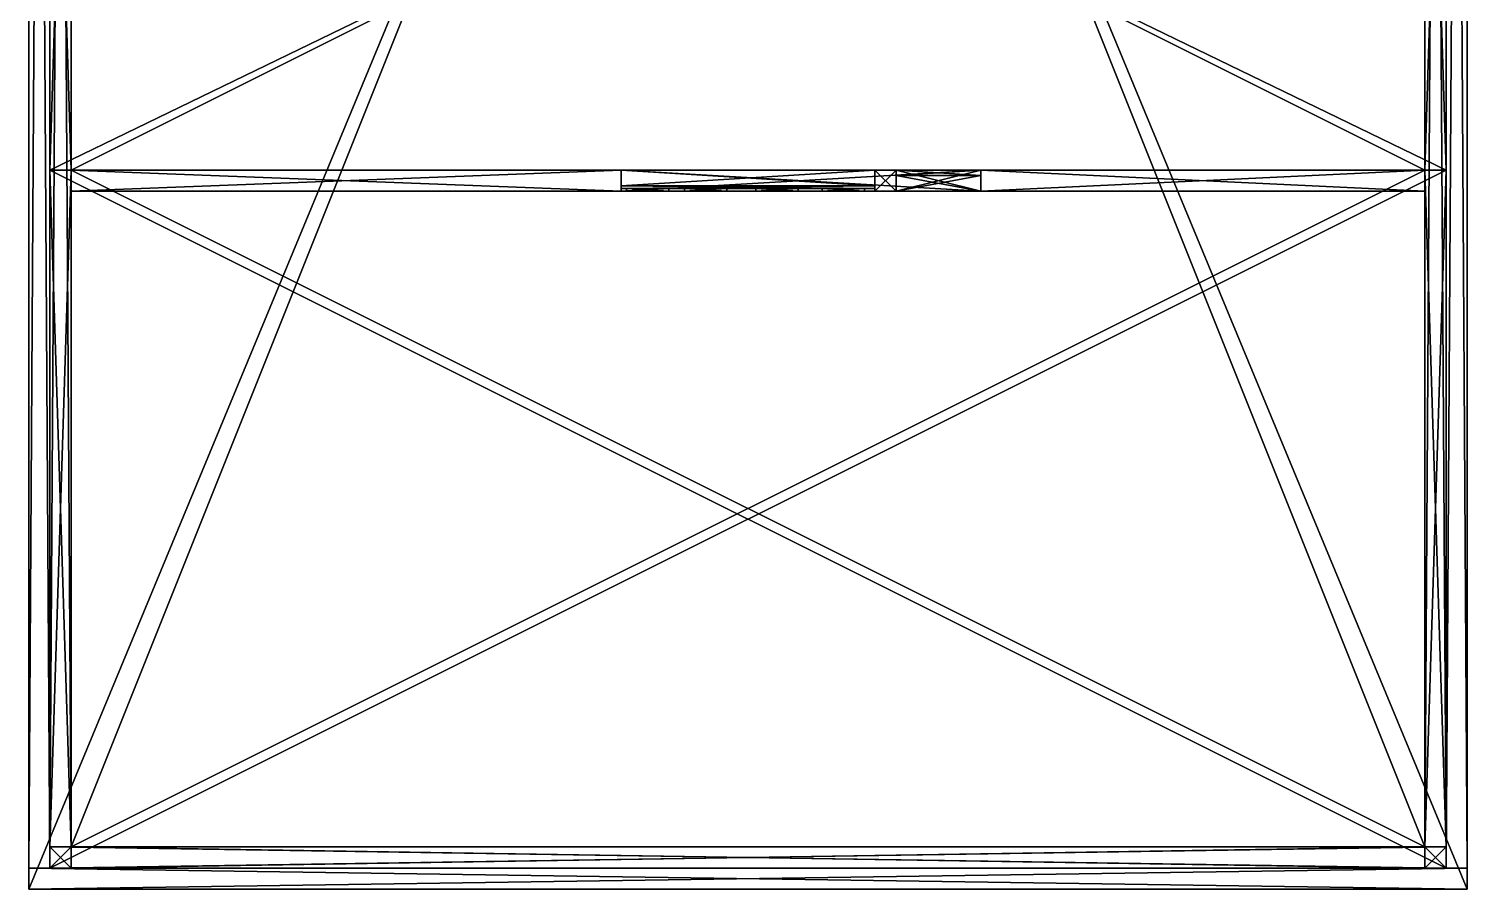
# Model space of a CAD drawing. Extents: x -648 to 272, y -784 to 528.
# Drawn here: x -272 to 272, y -784 to -459 of the extents above; entities that cross this region are included whole.
import ezdxf

# ---------------------------------------------------------------- set-up
doc = ezdxf.new("R2010")
doc.units = 0

msp = doc.modelspace()

# ---------------------------------------------------------------- meshes
at = {"layer": 'OBJECT001', "color": 50}
mesh = msp.add_polyface(dxfattribs=at)
corners = [(-256, -768, 376), (-256, 512, 376), (-256, 512, 384), (-256, -768, 384), (256, 512, 376), (256, -768, 376), (256, -768, 384), (256, 512, 384)]
mesh.append_faces([[corners[k] for k in face] for face in [(1, 3, 0), (5, 7, 4), (2, 6, 3), (0, 4, 1), (5, 3, 6), (1, 7, 2)]], dxfattribs={"vtx0": -1})
mesh.append_faces([[corners[k] for k in face] for face in [(1, 2, 3), (5, 6, 7), (2, 7, 6), (0, 5, 4), (5, 0, 3), (1, 4, 7)]], dxfattribs={"vtx2": -1})
at = {"layer": 'OBJECT003', "color": 50}
mesh = msp.add_polyface(dxfattribs=at)
corners = [(-264, -776, 256), (-264, -776, 128), (-264, -768, 128), (-264, -768, 256), (-256, -768, 256), (-256, -768, 128), (-256, -776, 128), (-256, -776, 256)]
mesh.append_faces([[corners[k] for k in face] for face in [(1, 3, 0), (5, 7, 4), (6, 0, 7), (2, 4, 3), (1, 5, 2), (3, 7, 0)]], dxfattribs={"vtx0": -1})
mesh.append_faces([[corners[k] for k in face] for face in [(1, 2, 3), (5, 6, 7), (6, 1, 0), (2, 5, 4), (1, 6, 5), (3, 4, 7)]], dxfattribs={"vtx2": -1})
at = {"layer": 'OBJECT005', "color": 50}
mesh = msp.add_polyface(dxfattribs=at)
corners = [(-264, -776, 104), (-264, -776, 96), (-264, -768, 96), (-264, -768, 104), (264, -768, 104), (264, -768, 96), (264, -776, 96), (264, -776, 104)]
mesh.append_faces([[corners[k] for k in face] for face in [(1, 3, 0), (5, 7, 4), (6, 0, 7), (2, 4, 3), (1, 5, 2), (3, 7, 0)]], dxfattribs={"vtx0": -1})
mesh.append_faces([[corners[k] for k in face] for face in [(1, 2, 3), (5, 6, 7), (6, 1, 0), (2, 5, 4), (1, 6, 5), (3, 4, 7)]], dxfattribs={"vtx2": -1})
at = {"layer": 'OBJECT011', "color": 50}
mesh = msp.add_polyface(dxfattribs=at)
corners = [(256, -768, 128), (256, -768, 104), (256, -512, 104), (256, -512, 128), (264, -512, 128), (264, -512, 104), (264, -768, 104), (264, -768, 128)]
mesh.append_faces([[corners[k] for k in face] for face in [(1, 3, 0), (5, 7, 4), (6, 0, 7), (2, 4, 3), (1, 5, 2), (3, 7, 0)]], dxfattribs={"vtx0": -1})
mesh.append_faces([[corners[k] for k in face] for face in [(1, 2, 3), (5, 6, 7), (6, 1, 0), (2, 5, 4), (1, 6, 5), (3, 4, 7)]], dxfattribs={"vtx2": -1})
at = {"layer": 'OBJECT012', "color": 50}
mesh = msp.add_polyface(dxfattribs=at)
corners = [(256, -256, 72), (256, -512, 72), (264, -512, 72), (264, -256, 72), (256, -512, 128), (256, -256, 128), (264, -256, 128), (264, -512, 128)]
mesh.append_faces([[corners[k] for k in face] for face in [(1, 3, 0), (5, 7, 4), (0, 4, 1), (2, 6, 3), (1, 7, 2), (3, 5, 0)]], dxfattribs={"vtx0": -1})
mesh.append_faces([[corners[k] for k in face] for face in [(1, 2, 3), (5, 6, 7), (0, 5, 4), (2, 7, 6), (1, 4, 7), (3, 6, 5)]], dxfattribs={"vtx2": -1})
at = {"layer": 'OBJECT013', "color": 50}
mesh = msp.add_polyface(dxfattribs=at)
corners = [(-264, -768, 128), (-264, -768, 104), (-264, -512, 104), (-264, -512, 128), (-256, -512, 128), (-256, -512, 104), (-256, -768, 104), (-256, -768, 128)]
mesh.append_faces([[corners[k] for k in face] for face in [(1, 3, 0), (5, 7, 4), (6, 0, 7), (2, 4, 3), (1, 5, 2), (3, 7, 0)]], dxfattribs={"vtx0": -1})
mesh.append_faces([[corners[k] for k in face] for face in [(1, 2, 3), (5, 6, 7), (6, 1, 0), (2, 5, 4), (1, 6, 5), (3, 4, 7)]], dxfattribs={"vtx2": -1})
at = {"layer": 'OBJECT014', "color": 50}
mesh = msp.add_polyface(dxfattribs=at)
corners = [(-264, -512, 128), (-264, -512, 72), (-264, -256, 72), (-264, -256, 128), (-256, -256, 128), (-256, -256, 72), (-256, -512, 72), (-256, -512, 128)]
mesh.append_faces([[corners[k] for k in face] for face in [(1, 3, 0), (5, 7, 4), (6, 0, 7), (2, 4, 3), (1, 5, 2), (3, 7, 0)]], dxfattribs={"vtx0": -1})
mesh.append_faces([[corners[k] for k in face] for face in [(1, 2, 3), (5, 6, 7), (6, 1, 0), (2, 5, 4), (1, 6, 5), (3, 4, 7)]], dxfattribs={"vtx2": -1})
at = {"layer": 'OBJECT017', "color": 50}
mesh = msp.add_polyface(dxfattribs=at)
corners = [(256, -512, 72), (256, -512, 64), (256, -256, 64), (256, -256, 72), (264, -256, 72), (264, -256, 64), (264, -512, 64), (264, -512, 72)]
mesh.append_faces([[corners[k] for k in face] for face in [(1, 3, 0), (5, 7, 4), (6, 0, 7), (2, 4, 3), (1, 5, 2), (3, 7, 0)]], dxfattribs={"vtx0": -1})
mesh.append_faces([[corners[k] for k in face] for face in [(1, 2, 3), (5, 6, 7), (6, 1, 0), (2, 5, 4), (1, 6, 5), (3, 4, 7)]], dxfattribs={"vtx2": -1})
at = {"layer": 'OBJECT018', "color": 50}
mesh = msp.add_polyface(dxfattribs=at)
corners = [(-264, -512, 72), (-264, -512, 64), (-264, -256, 64), (-264, -256, 72), (-256, -256, 72), (-256, -256, 64), (-256, -512, 64), (-256, -512, 72)]
mesh.append_faces([[corners[k] for k in face] for face in [(1, 3, 0), (5, 7, 4), (6, 0, 7), (2, 4, 3), (1, 5, 2), (3, 7, 0)]], dxfattribs={"vtx0": -1})
mesh.append_faces([[corners[k] for k in face] for face in [(1, 2, 3), (5, 6, 7), (6, 1, 0), (2, 5, 4), (1, 6, 5), (3, 4, 7)]], dxfattribs={"vtx2": -1})
at = {"layer": 'OBJECT019', "color": 50}
mesh = msp.add_polyface(dxfattribs=at)
corners = [(256, -768, 104), (256, -768, 96), (256, -512, 96), (256, -512, 104), (264, -512, 104), (264, -512, 96), (264, -768, 96), (264, -768, 104)]
mesh.append_faces([[corners[k] for k in face] for face in [(1, 3, 0), (5, 7, 4), (6, 0, 7), (2, 4, 3), (1, 5, 2), (3, 7, 0)]], dxfattribs={"vtx0": -1})
mesh.append_faces([[corners[k] for k in face] for face in [(1, 2, 3), (5, 6, 7), (6, 1, 0), (2, 5, 4), (1, 6, 5), (3, 4, 7)]], dxfattribs={"vtx2": -1})
at = {"layer": 'OBJECT020', "color": 50}
mesh = msp.add_polyface(dxfattribs=at)
corners = [(-264, -512, 96), (-264, -768, 96), (-256, -768, 96), (-256, -512, 96), (-264, -768, 104), (-264, -512, 104), (-256, -512, 104), (-256, -768, 104)]
mesh.append_faces([[corners[k] for k in face] for face in [(1, 3, 0), (5, 7, 4), (0, 4, 1), (2, 6, 3), (1, 7, 2), (3, 5, 0)]], dxfattribs={"vtx0": -1})
mesh.append_faces([[corners[k] for k in face] for face in [(1, 2, 3), (5, 6, 7), (0, 5, 4), (2, 7, 6), (1, 4, 7), (3, 6, 5)]], dxfattribs={"vtx2": -1})
at = {"layer": 'OBJECT021', "color": 50}
mesh = msp.add_polyface(dxfattribs=at)
corners = [(-256, -776, 384), (-256, -776, 104), (-256, -768, 104), (-256, -768, 384), (256, -768, 384), (256, -768, 104), (256, -776, 104), (256, -776, 384)]
mesh.append_faces([[corners[k] for k in face] for face in [(1, 3, 0), (5, 7, 4), (6, 0, 7), (2, 4, 3), (1, 5, 2), (3, 7, 0)]], dxfattribs={"vtx0": -1})
mesh.append_faces([[corners[k] for k in face] for face in [(1, 2, 3), (5, 6, 7), (6, 1, 0), (2, 5, 4), (1, 6, 5), (3, 4, 7)]], dxfattribs={"vtx2": -1})
at = {"layer": 'OBJECT022', "color": 50}
mesh = msp.add_polyface(dxfattribs=at)
corners = [(-264, -776, 96), (-264, -776, 64), (-264, -512, 64), (-264, -512, 96), (264, -512, 96), (264, -512, 64), (264, -776, 64), (264, -776, 96)]
mesh.append_faces([[corners[k] for k in face] for face in [(1, 3, 0), (5, 7, 4), (6, 0, 7), (2, 4, 3), (1, 5, 2), (3, 7, 0)]], dxfattribs={"vtx0": -1})
mesh.append_faces([[corners[k] for k in face] for face in [(1, 2, 3), (5, 6, 7), (6, 1, 0), (2, 5, 4), (1, 6, 5), (3, 4, 7)]], dxfattribs={"vtx2": -1})
at = {"layer": 'OBJECT023', "color": 50}
mesh = msp.add_polyface(dxfattribs=at)
corners = [(264, -512, 32), (-264, -512, 32), (-264, -512, 64), (264, -512, 64), (-264, -256, 32), (264, -256, 32), (264, -256, 64), (-264, -256, 64)]
mesh.append_faces([[corners[k] for k in face] for face in [(1, 3, 0), (5, 7, 4), (4, 0, 5), (2, 6, 3), (1, 7, 2), (5, 3, 6)]], dxfattribs={"vtx0": -1})
mesh.append_faces([[corners[k] for k in face] for face in [(1, 2, 3), (5, 6, 7), (4, 1, 0), (2, 7, 6), (1, 4, 7), (5, 0, 3)]], dxfattribs={"vtx2": -1})
at = {"layer": 'OBJECT027', "color": 50}
mesh = msp.add_polyface(dxfattribs=at)
corners = [(256, -776, 256), (256, -776, 128), (256, -768, 128), (256, -768, 256), (264, -768, 256), (264, -768, 128), (264, -776, 128), (264, -776, 256)]
mesh.append_faces([[corners[k] for k in face] for face in [(1, 3, 0), (5, 7, 4), (6, 0, 7), (2, 4, 3), (1, 5, 2), (3, 7, 0)]], dxfattribs={"vtx0": -1})
mesh.append_faces([[corners[k] for k in face] for face in [(1, 2, 3), (5, 6, 7), (6, 1, 0), (2, 5, 4), (1, 6, 5), (3, 4, 7)]], dxfattribs={"vtx2": -1})
at = {"layer": 'OBJECT028', "color": 50}
mesh = msp.add_polyface(dxfattribs=at)
corners = [(264, -776, 384), (264, -776, 128), (264, 520, 128), (264, 520, 384), (272, 520, 384), (272, 520, 128), (272, -776, 128), (272, -776, 384)]
mesh.append_faces([[corners[k] for k in face] for face in [(1, 3, 0), (5, 7, 4), (6, 0, 7), (2, 4, 3), (1, 5, 2), (3, 7, 0)]], dxfattribs={"vtx0": -1})
mesh.append_faces([[corners[k] for k in face] for face in [(1, 2, 3), (5, 6, 7), (6, 1, 0), (2, 5, 4), (1, 6, 5), (3, 4, 7)]], dxfattribs={"vtx2": -1})
at = {"layer": 'OBJECT029', "color": 50}
mesh = msp.add_polyface(dxfattribs=at)
corners = [(-272, -776, 384), (-272, -776, 128), (-272, 520, 128), (-272, 520, 384), (-264, 520, 384), (-264, 520, 128), (-264, -776, 128), (-264, -776, 384)]
mesh.append_faces([[corners[k] for k in face] for face in [(1, 3, 0), (5, 7, 4), (6, 0, 7), (2, 4, 3), (1, 5, 2), (3, 7, 0)]], dxfattribs={"vtx0": -1})
mesh.append_faces([[corners[k] for k in face] for face in [(1, 2, 3), (5, 6, 7), (6, 1, 0), (2, 5, 4), (1, 6, 5), (3, 4, 7)]], dxfattribs={"vtx2": -1})
at = {"layer": 'OBJECT047', "color": 50}
mesh = msp.add_polyface(dxfattribs=at)
corners = [(-272, -784, 384), (-272, -784, 256), (-272, -776, 256), (-272, -776, 384), (272, -776, 384), (272, -776, 256), (272, -784, 256), (272, -784, 384)]
mesh.append_faces([[corners[k] for k in face] for face in [(1, 3, 0), (5, 7, 4), (6, 0, 7), (2, 4, 3), (1, 5, 2), (3, 7, 0)]], dxfattribs={"vtx0": -1})
mesh.append_faces([[corners[k] for k in face] for face in [(1, 2, 3), (5, 6, 7), (6, 1, 0), (2, 5, 4), (1, 6, 5), (3, 4, 7)]], dxfattribs={"vtx2": -1})
at = {"layer": 'OBJECT048', "color": 50}
mesh = msp.add_polyface(dxfattribs=at)
corners = [(-272, 528, 384), (-272, -784, 384), (272, -784, 384), (272, 528, 384), (-272, -784, 392), (-272, 528, 392), (272, 528, 392), (272, -784, 392)]
mesh.append_faces([[corners[k] for k in face] for face in [(1, 3, 0), (5, 7, 4), (0, 4, 1), (2, 6, 3), (1, 7, 2), (3, 5, 0)]], dxfattribs={"vtx0": -1})
mesh.append_faces([[corners[k] for k in face] for face in [(1, 2, 3), (5, 6, 7), (0, 5, 4), (2, 7, 6), (1, 4, 7), (3, 6, 5)]], dxfattribs={"vtx2": -1})
at = {"layer": 'OBJECT049', "color": 50}
mesh = msp.add_polyface(dxfattribs=at)
corners = [(256, -768, 384), (256, -768, 128), (256, 512, 128), (256, 512, 384), (264, 512, 384), (264, 512, 128), (264, -768, 128), (264, -768, 384)]
mesh.append_faces([[corners[k] for k in face] for face in [(1, 3, 0), (5, 7, 4), (6, 0, 7), (2, 4, 3), (1, 5, 2), (3, 7, 0)]], dxfattribs={"vtx0": -1})
mesh.append_faces([[corners[k] for k in face] for face in [(1, 2, 3), (5, 6, 7), (6, 1, 0), (2, 5, 4), (1, 6, 5), (3, 4, 7)]], dxfattribs={"vtx2": -1})
at = {"layer": 'OBJECT050', "color": 50}
mesh = msp.add_polyface(dxfattribs=at)
corners = [(-264, -768, 384), (-264, -768, 128), (-264, 512, 128), (-264, 512, 384), (-256, 512, 384), (-256, 512, 128), (-256, -768, 128), (-256, -768, 384)]
mesh.append_faces([[corners[k] for k in face] for face in [(1, 3, 0), (5, 7, 4), (6, 0, 7), (2, 4, 3), (1, 5, 2), (3, 7, 0)]], dxfattribs={"vtx0": -1})
mesh.append_faces([[corners[k] for k in face] for face in [(1, 2, 3), (5, 6, 7), (6, 1, 0), (2, 5, 4), (1, 6, 5), (3, 4, 7)]], dxfattribs={"vtx2": -1})
at = {"layer": 'OBJECT053', "color": 50}
mesh = msp.add_polyface(dxfattribs=at)
corners = [(-48, -518, 100), (-48, -519, 100), (48, -519, 100), (48, -518, 100), (-48, -519, 124), (-48, -518, 124), (48, -518, 124), (48, -519, 124)]
mesh.append_faces([[corners[k] for k in face] for face in [(1, 3, 0), (5, 7, 4), (0, 4, 1), (2, 6, 3), (1, 7, 2), (3, 5, 0)]], dxfattribs={"vtx0": -1})
mesh.append_faces([[corners[k] for k in face] for face in [(1, 2, 3), (5, 6, 7), (0, 5, 4), (2, 7, 6), (1, 4, 7), (3, 6, 5)]], dxfattribs={"vtx2": -1})
at = {"layer": 'OBJECT066', "color": 50}
mesh = msp.add_polyface(dxfattribs=at)
corners = [(28, -520, 116), (28, -520, 100), (28, -519, 100), (28, -519, 116), (44, -519, 116), (44, -519, 100), (44, -520, 100), (44, -520, 116)]
mesh.append_faces([[corners[k] for k in face] for face in [(1, 3, 0), (5, 7, 4), (6, 0, 7), (2, 4, 3), (1, 5, 2), (3, 7, 0)]], dxfattribs={"vtx0": -1})
mesh.append_faces([[corners[k] for k in face] for face in [(1, 2, 3), (5, 6, 7), (6, 1, 0), (2, 5, 4), (1, 6, 5), (3, 4, 7)]], dxfattribs={"vtx2": -1})
at = {"layer": 'OBJECT067', "color": 50}
mesh = msp.add_polyface(dxfattribs=at)
corners = [(-30, -520, 100), (-46, -520, 100), (-46, -520, 116), (-30, -520, 116), (-46, -519, 100), (-30, -519, 100), (-30, -519, 116), (-46, -519, 116)]
mesh.append_faces([[corners[k] for k in face] for face in [(1, 3, 0), (5, 7, 4), (4, 0, 5), (2, 6, 3), (1, 7, 2), (5, 3, 6)]], dxfattribs={"vtx0": -1})
mesh.append_faces([[corners[k] for k in face] for face in [(1, 2, 3), (5, 6, 7), (4, 1, 0), (2, 7, 6), (1, 4, 7), (5, 0, 3)]], dxfattribs={"vtx2": -1})
at = {"layer": 'OBJECT068', "color": 50}
mesh = msp.add_polyface(dxfattribs=at)
corners = [(-24, -520, 116), (-24, -520, 100), (-24, -519, 100), (-24, -519, 116), (-8, -519, 116), (-8, -519, 100), (-8, -520, 100), (-8, -520, 116)]
mesh.append_faces([[corners[k] for k in face] for face in [(1, 3, 0), (5, 7, 4), (6, 0, 7), (2, 4, 3), (1, 5, 2), (3, 7, 0)]], dxfattribs={"vtx0": -1})
mesh.append_faces([[corners[k] for k in face] for face in [(1, 2, 3), (5, 6, 7), (6, 1, 0), (2, 5, 4), (1, 6, 5), (3, 4, 7)]], dxfattribs={"vtx2": -1})
at = {"layer": 'OBJECT069', "color": 50}
mesh = msp.add_polyface(dxfattribs=at)
corners = [(3, -520, 116), (3, -520, 100), (3, -519, 100), (3, -519, 116), (19, -519, 116), (19, -519, 100), (19, -520, 100), (19, -520, 116)]
mesh.append_faces([[corners[k] for k in face] for face in [(1, 3, 0), (5, 7, 4), (6, 0, 7), (2, 4, 3), (1, 5, 2), (3, 7, 0)]], dxfattribs={"vtx0": -1})
mesh.append_faces([[corners[k] for k in face] for face in [(1, 2, 3), (5, 6, 7), (6, 1, 0), (2, 5, 4), (1, 6, 5), (3, 4, 7)]], dxfattribs={"vtx2": -1})
at = {"layer": 'OBJECT070', "color": 50}
mesh = msp.add_polyface(dxfattribs=at)
corners = [(56, -520, 118), (56, -520, 110), (56, -514, 110), (56, -514, 118), (88, -514, 118), (88, -514, 110), (88, -520, 110), (88, -520, 118)]
mesh.append_faces([[corners[k] for k in face] for face in [(1, 3, 0), (5, 7, 4), (6, 0, 7), (2, 4, 3), (1, 5, 2), (3, 7, 0)]], dxfattribs={"vtx0": -1})
mesh.append_faces([[corners[k] for k in face] for face in [(1, 2, 3), (5, 6, 7), (6, 1, 0), (2, 5, 4), (1, 6, 5), (3, 4, 7)]], dxfattribs={"vtx2": -1})
at = {"layer": 'OBJECT071', "color": 50}
mesh = msp.add_polyface(dxfattribs=at)
corners = [(56, -520, 118), (56, -520, 110), (56, -514, 110), (56, -514, 118), (88, -514, 118), (88, -514, 110), (88, -520, 110), (88, -520, 118)]
mesh.append_faces([[corners[k] for k in face] for face in [(1, 3, 0), (5, 7, 4), (6, 0, 7), (2, 4, 3), (1, 5, 2), (3, 7, 0)]], dxfattribs={"vtx0": -1})
mesh.append_faces([[corners[k] for k in face] for face in [(1, 2, 3), (5, 6, 7), (6, 1, 0), (2, 5, 4), (1, 6, 5), (3, 4, 7)]], dxfattribs={"vtx2": -1})
at = {"layer": 'OBJECT072', "color": 50}
mesh = msp.add_polyface(dxfattribs=at)
corners = [(56, -514, 110), (56, -520, 110), (88, -520, 110), (88, -514, 110), (56, -520, 118), (56, -514, 118), (88, -514, 118), (88, -520, 118)]
mesh.append_faces([[corners[k] for k in face] for face in [(1, 3, 0), (5, 7, 4), (0, 4, 1), (2, 6, 3), (1, 7, 2), (3, 5, 0)]], dxfattribs={"vtx0": -1})
mesh.append_faces([[corners[k] for k in face] for face in [(1, 2, 3), (5, 6, 7), (0, 5, 4), (2, 7, 6), (1, 4, 7), (3, 6, 5)]], dxfattribs={"vtx2": -1})
at = {"layer": 'OBJECT737', "color": 50}
mesh = msp.add_polyface(dxfattribs=at)
corners = [(256, -512, 64), (-256, -512, 64), (-256, -512, 256), (256, -512, 256), (-256, -256, 64), (256, -256, 64), (256, -256, 256), (-256, -256, 256)]
mesh.append_faces([[corners[k] for k in face] for face in [(1, 3, 0), (5, 7, 4), (4, 0, 5), (2, 6, 3), (1, 7, 2), (5, 3, 6)]], dxfattribs={"vtx0": -1})
mesh.append_faces([[corners[k] for k in face] for face in [(1, 2, 3), (5, 6, 7), (4, 1, 0), (2, 7, 6), (1, 4, 7), (5, 0, 3)]], dxfattribs={"vtx2": -1})
at = {"layer": 'OBJECT738', "color": 50}
mesh = msp.add_polyface(dxfattribs=at)
corners = [(-256, -768, 256), (-256, -768, 96), (-256, -512, 96), (-256, -512, 256), (256, -512, 256), (256, -512, 96), (256, -768, 96), (256, -768, 256)]
mesh.append_faces([[corners[k] for k in face] for face in [(1, 3, 0), (5, 7, 4), (6, 0, 7), (2, 4, 3), (1, 5, 2), (3, 7, 0)]], dxfattribs={"vtx0": -1})
mesh.append_faces([[corners[k] for k in face] for face in [(1, 2, 3), (5, 6, 7), (6, 1, 0), (2, 5, 4), (1, 6, 5), (3, 4, 7)]], dxfattribs={"vtx2": -1})
at = {"layer": 'OBJECT740', "color": 50}
mesh = msp.add_polyface(dxfattribs=at)
corners = [(-256, -512, 256), (-256, -512, 64), (-256, -256, 64), (-256, -256, 256), (256, -256, 256), (256, -256, 64), (256, -512, 64), (256, -512, 256)]
mesh.append_faces([[corners[k] for k in face] for face in [(1, 3, 0), (5, 7, 4), (6, 0, 7), (2, 4, 3), (1, 5, 2), (3, 7, 0)]], dxfattribs={"vtx0": -1})
mesh.append_faces([[corners[k] for k in face] for face in [(1, 2, 3), (5, 6, 7), (6, 1, 0), (2, 5, 4), (1, 6, 5), (3, 4, 7)]], dxfattribs={"vtx2": -1})
at = {"layer": 'OBJECT744', "color": 50}
mesh = msp.add_polyface(dxfattribs=at)
corners = [(-256, -768, 256), (-256, -768, 96), (-256, -512, 96), (-256, -512, 256), (256, -512, 256), (256, -512, 96), (256, -768, 96), (256, -768, 256)]
mesh.append_faces([[corners[k] for k in face] for face in [(1, 3, 0), (5, 7, 4), (6, 0, 7), (2, 4, 3), (1, 5, 2), (3, 7, 0)]], dxfattribs={"vtx0": -1})
mesh.append_faces([[corners[k] for k in face] for face in [(1, 2, 3), (5, 6, 7), (6, 1, 0), (2, 5, 4), (1, 6, 5), (3, 4, 7)]], dxfattribs={"vtx2": -1})
at = {"layer": 'OBJECT745', "color": 50}
mesh = msp.add_polyface(dxfattribs=at)
corners = [(256, -512, 64), (-256, -512, 64), (-256, -512, 256), (256, -512, 256), (-256, -256, 64), (256, -256, 64), (256, -256, 256), (-256, -256, 256)]
mesh.append_faces([[corners[k] for k in face] for face in [(1, 3, 0), (5, 7, 4), (4, 0, 5), (2, 6, 3), (1, 7, 2), (5, 3, 6)]], dxfattribs={"vtx0": -1})
mesh.append_faces([[corners[k] for k in face] for face in [(1, 2, 3), (5, 6, 7), (4, 1, 0), (2, 7, 6), (1, 4, 7), (5, 0, 3)]], dxfattribs={"vtx2": -1})
at = {"layer": 'OBJECT746', "color": 50}
mesh = msp.add_polyface(dxfattribs=at)
corners = [(-256, -768, 256), (-256, -768, 96), (-256, -512, 96), (-256, -512, 256), (256, -512, 256), (256, -512, 96), (256, -768, 96), (256, -768, 256)]
mesh.append_faces([[corners[k] for k in face] for face in [(1, 3, 0), (5, 7, 4), (6, 0, 7), (2, 4, 3), (1, 5, 2), (3, 7, 0)]], dxfattribs={"vtx0": -1})
mesh.append_faces([[corners[k] for k in face] for face in [(1, 2, 3), (5, 6, 7), (6, 1, 0), (2, 5, 4), (1, 6, 5), (3, 4, 7)]], dxfattribs={"vtx2": -1})
at = {"layer": 'OBJECT980', "color": 50}
mesh = msp.add_polyface(dxfattribs=at)
corners = [(-48, -512, 100), (-48, -518, 100), (48, -518, 100), (48, -512, 100), (-48, -518, 124), (-48, -512, 124), (48, -512, 124), (48, -518, 124)]
mesh.append_faces([[corners[k] for k in face] for face in [(1, 3, 0), (5, 7, 4), (0, 4, 1), (2, 6, 3), (1, 7, 2), (3, 5, 0)]], dxfattribs={"vtx0": -1})
mesh.append_faces([[corners[k] for k in face] for face in [(1, 2, 3), (5, 6, 7), (0, 5, 4), (2, 7, 6), (1, 4, 7), (3, 6, 5)]], dxfattribs={"vtx2": -1})
at = {"layer": 'OBJECT981', "color": 50}
mesh = msp.add_polyface(dxfattribs=at)
corners = [(88, -520, 128), (88, -520, 96), (88, -512, 96), (88, -512, 128), (256, -512, 128), (256, -512, 96), (256, -520, 96), (256, -520, 128)]
mesh.append_faces([[corners[k] for k in face] for face in [(1, 3, 0), (5, 7, 4), (6, 0, 7), (2, 4, 3), (1, 5, 2), (3, 7, 0)]], dxfattribs={"vtx0": -1})
mesh.append_faces([[corners[k] for k in face] for face in [(1, 2, 3), (5, 6, 7), (6, 1, 0), (2, 5, 4), (1, 6, 5), (3, 4, 7)]], dxfattribs={"vtx2": -1})
at = {"layer": 'OBJECT982', "color": 50}
mesh = msp.add_polyface(dxfattribs=at)
corners = [(56, -520, 124), (56, -520, 118), (56, -512, 118), (56, -512, 124), (88, -512, 124), (88, -512, 118), (88, -520, 118), (88, -520, 124)]
mesh.append_faces([[corners[k] for k in face] for face in [(1, 3, 0), (5, 7, 4), (6, 0, 7), (2, 4, 3), (1, 5, 2), (3, 7, 0)]], dxfattribs={"vtx0": -1})
mesh.append_faces([[corners[k] for k in face] for face in [(1, 2, 3), (5, 6, 7), (6, 1, 0), (2, 5, 4), (1, 6, 5), (3, 4, 7)]], dxfattribs={"vtx2": -1})
at = {"layer": 'OBJECT983', "color": 50}
mesh = msp.add_polyface(dxfattribs=at)
corners = [(56, -520, 100), (48, -520, 100), (48, -520, 124), (56, -520, 124), (48, -512, 100), (56, -512, 100), (56, -512, 124), (48, -512, 124)]
mesh.append_faces([[corners[k] for k in face] for face in [(1, 3, 0), (5, 7, 4), (4, 0, 5), (2, 6, 3), (1, 7, 2), (5, 3, 6)]], dxfattribs={"vtx0": -1})
mesh.append_faces([[corners[k] for k in face] for face in [(1, 2, 3), (5, 6, 7), (4, 1, 0), (2, 7, 6), (1, 4, 7), (5, 0, 3)]], dxfattribs={"vtx2": -1})
at = {"layer": 'OBJECT984', "color": 50}
mesh = msp.add_polyface(dxfattribs=at)
corners = [(-48, -520, 100), (-48, -520, 96), (-48, -512, 96), (-48, -512, 100), (88, -512, 100), (88, -512, 96), (88, -520, 96), (88, -520, 100)]
mesh.append_faces([[corners[k] for k in face] for face in [(1, 3, 0), (5, 7, 4), (6, 0, 7), (2, 4, 3), (1, 5, 2), (3, 7, 0)]], dxfattribs={"vtx0": -1})
mesh.append_faces([[corners[k] for k in face] for face in [(1, 2, 3), (5, 6, 7), (6, 1, 0), (2, 5, 4), (1, 6, 5), (3, 4, 7)]], dxfattribs={"vtx2": -1})
at = {"layer": 'OBJECT985', "color": 50}
mesh = msp.add_polyface(dxfattribs=at)
corners = [(-256, -520, 128), (-256, -520, 96), (-256, -512, 96), (-256, -512, 128), (-48, -512, 128), (-48, -512, 96), (-48, -520, 96), (-48, -520, 128)]
mesh.append_faces([[corners[k] for k in face] for face in [(1, 3, 0), (5, 7, 4), (6, 0, 7), (2, 4, 3), (1, 5, 2), (3, 7, 0)]], dxfattribs={"vtx0": -1})
mesh.append_faces([[corners[k] for k in face] for face in [(1, 2, 3), (5, 6, 7), (6, 1, 0), (2, 5, 4), (1, 6, 5), (3, 4, 7)]], dxfattribs={"vtx2": -1})
at = {"layer": 'OBJECT986', "color": 50}
mesh = msp.add_polyface(dxfattribs=at)
corners = [(-48, -520, 128), (-48, -520, 124), (-48, -512, 124), (-48, -512, 128), (88, -512, 128), (88, -512, 124), (88, -520, 124), (88, -520, 128)]
mesh.append_faces([[corners[k] for k in face] for face in [(1, 3, 0), (5, 7, 4), (6, 0, 7), (2, 4, 3), (1, 5, 2), (3, 7, 0)]], dxfattribs={"vtx0": -1})
mesh.append_faces([[corners[k] for k in face] for face in [(1, 2, 3), (5, 6, 7), (6, 1, 0), (2, 5, 4), (1, 6, 5), (3, 4, 7)]], dxfattribs={"vtx2": -1})
at = {"layer": 'OBJECT987', "color": 50}
mesh = msp.add_polyface(dxfattribs=at)
corners = [(56, -520, 110), (56, -520, 100), (56, -512, 100), (56, -512, 110), (88, -512, 110), (88, -512, 100), (88, -520, 100), (88, -520, 110)]
mesh.append_faces([[corners[k] for k in face] for face in [(1, 3, 0), (5, 7, 4), (6, 0, 7), (2, 4, 3), (1, 5, 2), (3, 7, 0)]], dxfattribs={"vtx0": -1})
mesh.append_faces([[corners[k] for k in face] for face in [(1, 2, 3), (5, 6, 7), (6, 1, 0), (2, 5, 4), (1, 6, 5), (3, 4, 7)]], dxfattribs={"vtx2": -1})
at = {"layer": 'OBJECT988', "color": 50}
mesh = msp.add_polyface(dxfattribs=at)
corners = [(56, -514, 118), (56, -514, 110), (56, -512, 110), (56, -512, 118), (88, -512, 118), (88, -512, 110), (88, -514, 110), (88, -514, 118)]
mesh.append_faces([[corners[k] for k in face] for face in [(1, 3, 0), (5, 7, 4), (6, 0, 7), (2, 4, 3), (1, 5, 2), (3, 7, 0)]], dxfattribs={"vtx0": -1})
mesh.append_faces([[corners[k] for k in face] for face in [(1, 2, 3), (5, 6, 7), (6, 1, 0), (2, 5, 4), (1, 6, 5), (3, 4, 7)]], dxfattribs={"vtx2": -1})

doc.saveas('drawing.dxf')
